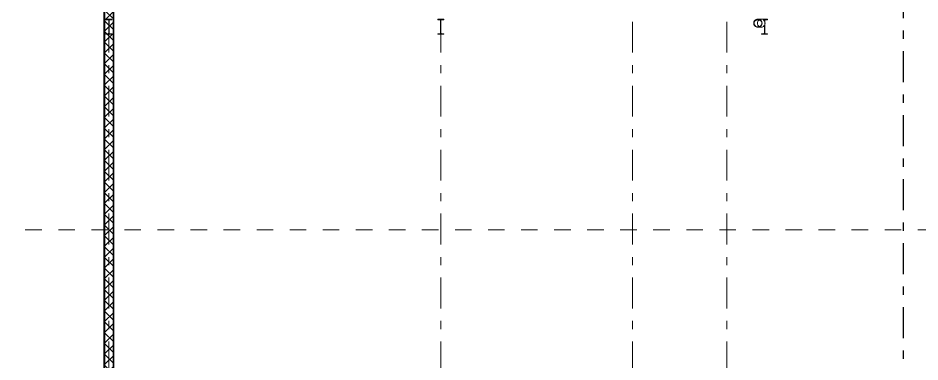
# Model space of a CAD drawing. Header units: millimetres. Extents: x -48147 to 1428745, y -495156 to 18123.
# Drawn here: x 1401764 to 1417166, y -484059 to -478180 of the extents above; entities that cross this region are included whole.
import ezdxf
from ezdxf.enums import TextEntityAlignment as Align

# ---------------------------------------------------------------- set-up
doc = ezdxf.new("R2010")
doc.units = ezdxf.units.MM
doc.header["$MEASUREMENT"] = 0
for name, pattern in [('Dashed', [2822.222233, 1411.111116, -1411.111116]), ('Double Dashed', [1093.611073, 529.166651, -211.666656, 141.111112, -211.666656]), ('Wipeout_Contour', [1000, 0, -1000])]:
    doc.linetypes.add(name, pattern=pattern)
for name, color, linetype, lineweight, true_color in [('0_Pen_No__105', 7, 'Continuous', 15, 0xa6a6a6), ('New_A-15-MG_Structural_Grid_Phase_2_Pen_No__222', 7, 'Continuous', 13, 0x65af33), ('New_A-25-M_Wall_Int_Pen_No__107', 7, 'Continuous', 15, 0xa6a6a6)]:
    doc.layers.add(name, color=color, linetype=linetype, lineweight=lineweight, true_color=true_color)
for name, color, linetype in [('A-95-P_Drawing', 7, 'Continuous'), ('New_A-15-MG_Structural_Grid_Phase_2', 7, 'Continuous'), ('New_A-25-M_Wall_Int', 7, 'Continuous'), ('S-280-M_STRUCT_FRAME.IFC Import', 7, 'Continuous')]:
    doc.layers.add(name, color=color, linetype=linetype)
for name, color, linetype, lineweight in [('A-95-P_Drawing_Pen_No__194', 7, 'Continuous', 25), ('New_A-25-M_Wall_Int_Pen_No__1', 7, 'Continuous', 13), ('S-280-M_STRUCT_FRAME.IFC Import_Pen_No__1', 7, 'Continuous', 13), ('S-280-M_STRUCT_FRAME.IFC Import_Pen_No__160', 5, 'Continuous', 200), ('S-280-M_STRUCT_FRAME.IFC Import_Pen_No__90', 8, 'Continuous', 20)]:
    doc.layers.add(name, color=color, linetype=linetype, lineweight=lineweight)
doc.styles.add('GENERATED_STYLE_2', font='')
doc.styles.get('GENERATED_STYLE_2').set_extended_font_data('Swis721 BT')

# ---------------------------------------------------------------- blocks, each defined once
blk = doc.blocks.new('Section Elem_54_2', base_point=(1341557, -489899))
at = {"color": 254, "linetype": 'Wipeout_Contour', "lineweight": 0, "ltscale": 11869851.39894355}
blk.add_wipeout([(1403232, -478162), (1399883, -478162), (1399883, -489899), (1401036, -489899), (1401036, -487441), (1402846, -487441), (1402846, -489899), (1403232, -489899)], dxfattribs=at).dxf.layer = 'New_A-25-M_Wall_Int'
at = {"color": 254, "linetype": 'Wipeout_Contour', "lineweight": 0, "ltscale": 20903392.99079925}
blk.add_wipeout([(1414392, -478280), (1414399, -478301), (1414413, -478317), (1414427, -478326), (1414441, -478317), (1414456, -478301), (1414464, -478280), (1414464, -478258), (1414456, -478237), (1414441, -478220), (1414427, -478212), (1414413, -478220), (1414399, -478237), (1414392, -478258)], dxfattribs=at).dxf.layer = 'New_A-25-M_Wall_Int'
at = {"color": 254, "linetype": 'Wipeout_Contour', "lineweight": 0, "ltscale": 10452078.63440788}
blk.add_wipeout([(1414487, -478209), (1414493, -478212), (1414508, -478228), (1414510, -478232), (1414510, -478217), (1414508, -478211), (1414503, -478209)], dxfattribs=at).dxf.layer = 'New_A-25-M_Wall_Int'
blk = doc.blocks.new('Section Elem_72_2', base_point=(1341557, -489899))
at = {"color": 254, "linetype": 'Wipeout_Contour', "lineweight": 0, "ltscale": 5937975.329986168}
blk.add_wipeout([(1403387, -489899), (1403402, -489899), (1403402, -477930), (1403387, -477930)], dxfattribs=at).dxf.layer = 'New_A-25-M_Wall_Int'
at = {"layer": 'New_A-25-M_Wall_Int_Pen_No__107', "linetype": 'Continuous'}
h = blk.add_hatch(dxfattribs=at)
h.set_pattern_fill('Plaster_0002', color=256, style=0, pattern_type=2)
h.set_pattern_definition([(270, (1341556.51, -489898.95), (173.2051, 0), [0, -100]), (270, (1341643.12, -489948.95), (173.2051, 0), [0, -100])])
h.paths.add_polyline_path([(1403387, -489899), (1403402, -489899), (1403402, -477930), (1403387, -477930)])
at = {"color": 254, "linetype": 'Wipeout_Contour', "lineweight": 0, "ltscale": 5937682.266613837}
blk.add_wipeout([(1403247, -489899), (1403387, -489899), (1403387, -477930), (1403247, -477930)], dxfattribs=at).dxf.layer = 'New_A-25-M_Wall_Int'
at = {"layer": 'New_A-25-M_Wall_Int_Pen_No__107', "linetype": 'Continuous'}
h = blk.add_hatch(dxfattribs=at)
h.set_pattern_fill('Concrete_Block_0002', color=256, style=0, pattern_type=2)
h.set_pattern_definition([(45, (1341556.51, -489898.95), (-91.92388, 91.92388), []), (135, (1341556.51, -489898.95), (91.92388, 91.92388), [])])
h.paths.add_polyline_path([(1403247, -489899), (1403387, -489899), (1403387, -477930), (1403247, -477930)])
at = {"layer": 'New_A-25-M_Wall_Int_Pen_No__1', "linetype": 'Continuous'}
for p, q in [((1403387, -477930), (1403387, -489899)), ((1403402, -477930), (1403402, -489899))]:
    blk.add_line(p, q, dxfattribs=at)
at = {"color": 254, "linetype": 'Wipeout_Contour', "lineweight": 0, "ltscale": 5937389.203522529}
blk.add_wipeout([(1403232, -477930), (1403232, -489899), (1403247, -489899), (1403247, -477930)], dxfattribs=at).dxf.layer = 'New_A-25-M_Wall_Int'
at = {"layer": 'New_A-25-M_Wall_Int_Pen_No__107', "linetype": 'Continuous'}
h = blk.add_hatch(dxfattribs=at)
h.set_pattern_fill('Plaster_0002', color=256, style=0, pattern_type=2)
h.set_pattern_definition([(270, (1341556.51, -489898.95), (173.2051, 0), [0, -100]), (270, (1341643.12, -489948.95), (173.2051, 0), [0, -100])])
h.paths.add_polyline_path([(1403232, -477930), (1403232, -489899), (1403247, -489899), (1403247, -477930)])
at = {"layer": 'New_A-25-M_Wall_Int_Pen_No__1', "linetype": 'Continuous'}
for p, q in [((1403232, -477930), (1403232, -489899)), ((1403247, -477930), (1403247, -489899))]:
    blk.add_line(p, q, dxfattribs=at)
blk = doc.blocks.new('Section Elem_416_2', base_point=(1341557, -489899))
at = {"layer": 'S-280-M_STRUCT_FRAME.IFC Import_Pen_No__160', "linetype": 'Continuous', "lineweight": 0, "true_color": 0x00007f}
blk.add_hatch(color=176, dxfattribs=at).paths.add_polyline_path([(1403266, -478459), (1403368, -478459), (1403368, -478449), (1403328, -478449), (1403323, -478447), (1403320, -478442), (1403320, -478217), (1403323, -478211), (1403328, -478209), (1403368, -478209), (1403368, -478199), (1403266, -478199), (1403266, -478209), (1403306, -478209), (1403312, -478211), (1403314, -478217), (1403314, -478442), (1403312, -478447), (1403306, -478449), (1403266, -478449)])
at = {"layer": 'S-280-M_STRUCT_FRAME.IFC Import_Pen_No__1', "linetype": 'Continuous'}
for p, q in [((1403266, -478199), (1403266, -478209)), ((1403368, -478199), (1403266, -478199)), ((1403368, -478199), (1403368, -478209)), ((1403266, -478449), (1403266, -478459)), ((1403368, -478459), (1403266, -478459)), ((1403368, -478449), (1403368, -478459))]:
    blk.add_line(p, q, dxfattribs=at)
at = {"layer": 'S-280-M_STRUCT_FRAME.IFC Import_Pen_No__1', "linetype": 'Continuous', "flags": 128}
for points in [[(1403312, -478211), (1403306, -478209), (1403266, -478209)], [(1403312, -478211), (1403314, -478217), (1403314, -478442), (1403312, -478447)], [(1403323, -478211), (1403320, -478217), (1403320, -478442), (1403323, -478447)], [(1403368, -478209), (1403328, -478209), (1403323, -478211)], [(1403312, -478447), (1403306, -478449), (1403266, -478449)], [(1403323, -478447), (1403328, -478449), (1403368, -478449)]]:
    blk.add_lwpolyline(points, dxfattribs=at)
blk = doc.blocks.new('Section Elem_418_2', base_point=(1341557, -489899))
at = {"layer": 'S-280-M_STRUCT_FRAME.IFC Import_Pen_No__160', "linetype": 'Continuous', "lineweight": 0, "true_color": 0x00007f}
blk.add_hatch(color=176, dxfattribs=at).paths.add_polyline_path([(1414462, -478459), (1414565, -478459), (1414565, -478449), (1414524, -478449), (1414519, -478447), (1414517, -478442), (1414517, -478217), (1414519, -478211), (1414524, -478209), (1414565, -478209), (1414565, -478199), (1414462, -478199), (1414462, -478209), (1414503, -478209), (1414508, -478211), (1414510, -478217), (1414510, -478442), (1414508, -478447), (1414503, -478449), (1414462, -478449)])
at = {"layer": 'S-280-M_STRUCT_FRAME.IFC Import_Pen_No__1', "linetype": 'Continuous'}
for p, q in [((1414462, -478199), (1414462, -478209)), ((1414565, -478199), (1414462, -478199)), ((1414565, -478199), (1414565, -478209)), ((1414462, -478449), (1414462, -478459)), ((1414565, -478459), (1414462, -478459)), ((1414565, -478449), (1414565, -478459))]:
    blk.add_line(p, q, dxfattribs=at)
at = {"layer": 'S-280-M_STRUCT_FRAME.IFC Import_Pen_No__1', "linetype": 'Continuous', "flags": 128}
for points in [[(1414508, -478211), (1414503, -478209), (1414462, -478209)], [(1414508, -478211), (1414510, -478217), (1414510, -478442), (1414508, -478447)], [(1414519, -478211), (1414517, -478217), (1414517, -478442), (1414519, -478447)], [(1414565, -478209), (1414524, -478209), (1414519, -478211)], [(1414508, -478447), (1414503, -478449), (1414462, -478449)], [(1414519, -478447), (1414524, -478449), (1414565, -478449)]]:
    blk.add_lwpolyline(points, dxfattribs=at)
blk = doc.blocks.new('Section Elem_419_2', base_point=(1341557, -489899))
at = {"layer": 'S-280-M_STRUCT_FRAME.IFC Import_Pen_No__160', "linetype": 'Continuous', "lineweight": 0, "true_color": 0x00007f}
blk.add_hatch(color=176, dxfattribs=at).paths.add_polyline_path([(1408932, -478459), (1409034, -478459), (1409034, -478449), (1408994, -478449), (1408988, -478447), (1408986, -478442), (1408986, -478217), (1408988, -478211), (1408994, -478209), (1409034, -478209), (1409034, -478199), (1408932, -478199), (1408932, -478209), (1408972, -478209), (1408978, -478211), (1408980, -478217), (1408980, -478442), (1408978, -478447), (1408972, -478449), (1408932, -478449)])
at = {"layer": 'S-280-M_STRUCT_FRAME.IFC Import_Pen_No__1', "linetype": 'Continuous'}
for p, q in [((1408932, -478199), (1408932, -478209)), ((1409034, -478199), (1408932, -478199)), ((1409034, -478199), (1409034, -478209)), ((1408932, -478449), (1408932, -478459)), ((1409034, -478459), (1408932, -478459)), ((1409034, -478449), (1409034, -478459))]:
    blk.add_line(p, q, dxfattribs=at)
at = {"layer": 'S-280-M_STRUCT_FRAME.IFC Import_Pen_No__1', "linetype": 'Continuous', "flags": 128}
for points in [[(1408978, -478211), (1408972, -478209), (1408932, -478209)], [(1408978, -478211), (1408980, -478217), (1408980, -478442), (1408978, -478447)], [(1408988, -478211), (1408986, -478217), (1408986, -478442), (1408988, -478447)], [(1409034, -478209), (1408994, -478209), (1408988, -478211)], [(1408978, -478447), (1408972, -478449), (1408932, -478449)], [(1408988, -478447), (1408994, -478449), (1409034, -478449)]]:
    blk.add_lwpolyline(points, dxfattribs=at)
at = {"layer": 'S-280-M_STRUCT_FRAME.IFC Import_Pen_No__90', "linetype": 'Continuous'}
for p, q in [((1408972, -478209), (1408972, -478209)), ((1408972, -478449), (1408972, -478449))]:
    blk.add_line(p, q, dxfattribs=at)
blk = doc.blocks.new('Section Elem_431_2', base_point=(1341557, -489899))
at = {"color": 254, "linetype": 'Wipeout_Contour', "lineweight": 0, "ltscale": 5972522.353977527}
blk.add_wipeout([(1414400, -478339), (1414453, -478339), (1414474, -478335), (1414422, -478335)], dxfattribs=at).dxf.layer = 'S-280-M_STRUCT_FRAME.IFC Import'
at = {"color": 254, "linetype": 'Wipeout_Contour', "lineweight": 0, "ltscale": 5972591.610082898}
blk.add_wipeout([(1414422, -478335), (1414474, -478335), (1414493, -478325), (1414442, -478325)], dxfattribs=at).dxf.layer = 'S-280-M_STRUCT_FRAME.IFC Import'
at = {"color": 254, "linetype": 'Wipeout_Contour', "lineweight": 0, "ltscale": 5972641.537569624}
blk.add_wipeout([(1414442, -478325), (1414493, -478325), (1414508, -478310), (1414457, -478310)], dxfattribs=at).dxf.layer = 'S-280-M_STRUCT_FRAME.IFC Import'
at = {"color": 254, "linetype": 'Wipeout_Contour', "lineweight": 0, "ltscale": 4479575.527830718}
blk.add_wipeout([(1414518, -478290), (1414517, -478290), (1414517, -478293)], dxfattribs=at).dxf.layer = 'S-280-M_STRUCT_FRAME.IFC Import'
at = {"color": 254, "linetype": 'Wipeout_Contour', "lineweight": 0, "ltscale": 7465849.314762152}
blk.add_wipeout([(1414457, -478310), (1414508, -478310), (1414510, -478306), (1414510, -478290), (1414468, -478290)], dxfattribs=at).dxf.layer = 'S-280-M_STRUCT_FRAME.IFC Import'
at = {"color": 254, "linetype": 'Wipeout_Contour', "lineweight": 0, "ltscale": 5972756.611131796}
blk.add_wipeout([(1414522, -478269), (1414517, -478269), (1414517, -478290), (1414518, -478290)], dxfattribs=at).dxf.layer = 'S-280-M_STRUCT_FRAME.IFC Import'
at = {"color": 254, "linetype": 'Wipeout_Contour', "lineweight": 0, "ltscale": 5972648.182514457}
blk.add_wipeout([(1414471, -478269), (1414468, -478290), (1414510, -478290), (1414510, -478269)], dxfattribs=at).dxf.layer = 'S-280-M_STRUCT_FRAME.IFC Import'
at = {"color": 254, "linetype": 'Wipeout_Contour', "lineweight": 0, "ltscale": 5972728.956541101}
blk.add_wipeout([(1414518, -478247), (1414517, -478247), (1414517, -478269), (1414522, -478269)], dxfattribs=at).dxf.layer = 'S-280-M_STRUCT_FRAME.IFC Import'
at = {"color": 254, "linetype": 'Wipeout_Contour', "lineweight": 0, "ltscale": 5972620.527420967}
blk.add_wipeout([(1414510, -478247), (1414468, -478247), (1414471, -478269), (1414510, -478269)], dxfattribs=at).dxf.layer = 'S-280-M_STRUCT_FRAME.IFC Import'
at = {"color": 254, "linetype": 'Wipeout_Contour', "lineweight": 0, "ltscale": 4479278.259087687}
blk.add_wipeout([(1414378, -478329), (1414400, -478332), (1414422, -478329)], dxfattribs=at).dxf.layer = 'S-280-M_STRUCT_FRAME.IFC Import'
at = {"color": 254, "linetype": 'Wipeout_Contour', "lineweight": 0, "ltscale": 7465745.00787894}
blk.add_wipeout([(1414457, -478228), (1414468, -478247), (1414510, -478247), (1414510, -478232), (1414508, -478228)], dxfattribs=at).dxf.layer = 'S-280-M_STRUCT_FRAME.IFC Import'
at = {"color": 254, "linetype": 'Wipeout_Contour', "lineweight": 0, "ltscale": 7465452.519615434}
blk.add_wipeout([(1414358, -478317), (1414378, -478329), (1414422, -478329), (1414427, -478326), (1414413, -478317)], dxfattribs=at).dxf.layer = 'S-280-M_STRUCT_FRAME.IFC Import'
at = {"color": 254, "linetype": 'Wipeout_Contour', "lineweight": 0, "ltscale": 4479532.425323236}
blk.add_wipeout([(1414518, -478247), (1414517, -478244), (1414517, -478247)], dxfattribs=at).dxf.layer = 'S-280-M_STRUCT_FRAME.IFC Import'
at = {"layer": 'S-280-M_STRUCT_FRAME.IFC Import_Pen_No__90', "linetype": 'Continuous'}
for p, q in [((1414493, -478325), (1414508, -478310)), ((1414508, -478310), (1414510, -478306))]:
    blk.add_line(p, q, dxfattribs=at)
at = {"color": 254, "linetype": 'Wipeout_Contour', "lineweight": 0, "ltscale": 5972516.531298478}
blk.add_wipeout([(1414457, -478228), (1414508, -478228), (1414493, -478212), (1414442, -478212)], dxfattribs=at).dxf.layer = 'S-280-M_STRUCT_FRAME.IFC Import'
at = {"layer": 'S-280-M_STRUCT_FRAME.IFC Import_Pen_No__90', "linetype": 'Continuous'}
blk.add_line((1414517, -478293), (1414518, -478290), dxfattribs=at)
at = {"color": 254, "linetype": 'Wipeout_Contour', "lineweight": 0, "ltscale": 8958672.809992509}
blk.add_wipeout([(1414422, -478202), (1414442, -478212), (1414493, -478212), (1414487, -478209), (1414462, -478209), (1414462, -478202)], dxfattribs=at).dxf.layer = 'S-280-M_STRUCT_FRAME.IFC Import'
at = {"color": 254, "linetype": 'Wipeout_Contour', "lineweight": 0, "ltscale": 5972263.985084189}
blk.add_wipeout([(1414358, -478317), (1414413, -478317), (1414399, -478301), (1414344, -478301)], dxfattribs=at).dxf.layer = 'S-280-M_STRUCT_FRAME.IFC Import'
at = {"color": 254, "linetype": 'Wipeout_Contour', "lineweight": 0, "ltscale": 7465446.601644561}
blk.add_wipeout([(1414400, -478199), (1414422, -478202), (1414462, -478202), (1414462, -478200), (1414453, -478199)], dxfattribs=at).dxf.layer = 'S-280-M_STRUCT_FRAME.IFC Import'
at = {"color": 254, "linetype": 'Wipeout_Contour', "lineweight": 0, "ltscale": 5972198.679665783}
blk.add_wipeout([(1414344, -478301), (1414399, -478301), (1414392, -478280), (1414336, -478280)], dxfattribs=at).dxf.layer = 'S-280-M_STRUCT_FRAME.IFC Import'
at = {"layer": 'S-280-M_STRUCT_FRAME.IFC Import_Pen_No__90', "linetype": 'Continuous'}
for p, q in [((1414510, -478232), (1414508, -478228)), ((1414518, -478247), (1414517, -478244)), ((1414522, -478269), (1414518, -478247)), ((1414518, -478290), (1414522, -478269))]:
    blk.add_line(p, q, dxfattribs=at)
at = {"color": 254, "linetype": 'Wipeout_Contour', "lineweight": 0, "ltscale": 5972156.952077899}
blk.add_wipeout([(1414336, -478280), (1414392, -478280), (1414392, -478258), (1414336, -478258)], dxfattribs=at).dxf.layer = 'S-280-M_STRUCT_FRAME.IFC Import'
at = {"layer": 'S-280-M_STRUCT_FRAME.IFC Import_Pen_No__90', "linetype": 'Continuous'}
for q in [(1414400, -478339), (1414474, -478335)]:
    blk.add_line((1414453, -478339), q, dxfattribs=at)
at = {"color": 254, "linetype": 'Wipeout_Contour', "lineweight": 0, "ltscale": 5972143.82570752}
blk.add_wipeout([(1414336, -478258), (1414392, -478258), (1414399, -478237), (1414344, -478237)], dxfattribs=at).dxf.layer = 'S-280-M_STRUCT_FRAME.IFC Import'
at = {"layer": 'S-280-M_STRUCT_FRAME.IFC Import_Pen_No__90', "linetype": 'Continuous'}
for p, q in [((1414427, -478326), (1414413, -478317)), ((1414474, -478335), (1414493, -478325))]:
    blk.add_line(p, q, dxfattribs=at)
at = {"color": 254, "linetype": 'Wipeout_Contour', "lineweight": 0, "ltscale": 5972160.894053451}
blk.add_wipeout([(1414344, -478237), (1414399, -478237), (1414413, -478220), (1414358, -478220)], dxfattribs=at).dxf.layer = 'S-280-M_STRUCT_FRAME.IFC Import'
at = {"layer": 'S-280-M_STRUCT_FRAME.IFC Import_Pen_No__90', "linetype": 'Continuous'}
blk.add_line((1414413, -478317), (1414399, -478301), dxfattribs=at)
at = {"color": 254, "linetype": 'Wipeout_Contour', "lineweight": 0, "ltscale": 7465277.039602431}
blk.add_wipeout([(1414358, -478220), (1414413, -478220), (1414427, -478212), (1414422, -478209), (1414378, -478209)], dxfattribs=at).dxf.layer = 'S-280-M_STRUCT_FRAME.IFC Import'
at = {"color": 254, "linetype": 'Wipeout_Contour', "lineweight": 0, "ltscale": 4479161.350089437}
blk.add_wipeout([(1414378, -478209), (1414422, -478209), (1414400, -478205)], dxfattribs=at).dxf.layer = 'S-280-M_STRUCT_FRAME.IFC Import'
at = {"layer": 'S-280-M_STRUCT_FRAME.IFC Import_Pen_No__160', "linetype": 'Continuous', "lineweight": 0, "true_color": 0x00007f}
h = blk.add_hatch(color=176, dxfattribs=at)
h.paths.add_polyline_path([(1414400, -478339), (1414422, -478335), (1414442, -478325), (1414457, -478310), (1414468, -478290), (1414471, -478269), (1414468, -478247), (1414457, -478228), (1414442, -478212), (1414422, -478202), (1414400, -478199), (1414378, -478202), (1414358, -478212), (1414342, -478228), (1414332, -478247), (1414328, -478269), (1414332, -478290), (1414342, -478310), (1414358, -478325), (1414378, -478335)])
h.paths.add_polyline_path([(1414400, -478332), (1414378, -478329), (1414358, -478317), (1414344, -478301), (1414336, -478280), (1414336, -478258), (1414344, -478237), (1414358, -478220), (1414378, -478209), (1414400, -478205), (1414422, -478209), (1414441, -478220), (1414456, -478237), (1414464, -478258), (1414464, -478280), (1414456, -478301), (1414441, -478317), (1414422, -478329)], flags=0)
at = {"layer": 'S-280-M_STRUCT_FRAME.IFC Import_Pen_No__1', "linetype": 'Continuous', "flags": 128}
for points in [[(1414328, -478269), (1414332, -478290), (1414342, -478310), (1414358, -478325), (1414378, -478335), (1414400, -478339), (1414422, -478335), (1414442, -478325), (1414457, -478310), (1414468, -478290), (1414471, -478269), (1414468, -478247), (1414457, -478228), (1414442, -478212), (1414422, -478202), (1414400, -478199), (1414378, -478202), (1414358, -478212), (1414342, -478228), (1414332, -478247)], [(1414336, -478280), (1414344, -478301), (1414358, -478317), (1414378, -478329), (1414400, -478332), (1414422, -478329), (1414441, -478317), (1414456, -478301), (1414464, -478280), (1414464, -478258), (1414456, -478237), (1414441, -478220), (1414422, -478209), (1414400, -478205), (1414378, -478209), (1414358, -478220), (1414344, -478237), (1414336, -478258)]]:
    blk.add_lwpolyline(points, close=True, dxfattribs=at)
at = {"layer": 'S-280-M_STRUCT_FRAME.IFC Import_Pen_No__90', "linetype": 'Continuous'}
for p, q in [((1414399, -478237), (1414413, -478220)), ((1414453, -478199), (1414400, -478199)), ((1414413, -478220), (1414427, -478212)), ((1414462, -478200), (1414453, -478199)), ((1414493, -478212), (1414487, -478209)), ((1414508, -478228), (1414493, -478212)), ((1414392, -478258), (1414399, -478237)), ((1414392, -478280), (1414392, -478258)), ((1414399, -478301), (1414392, -478280))]:
    blk.add_line(p, q, dxfattribs=at)
blk = doc.blocks.new('Standard grid marker[13]_2', base_point=(1403317, -468494))
at = {"layer": 'New_A-15-MG_Structural_Grid_Phase_2_Pen_No__222', "linetype": 'Double Dashed'}
blk.add_line((1403317, -469494), (1403317, -492899), dxfattribs=at)
at = {"layer": 'New_A-15-MG_Structural_Grid_Phase_2_Pen_No__222', "style": 'GENERATED_STYLE_2'}
for tag, p in [('AC_MarkerText_1_0', (1403317, -467951)), ('AC_MarkerText_1_1', (1403317, -494356))]:
    blk.add_attdef(tag, text='', height=350, rotation=360, dxfattribs=at).set_placement(p, align=Align.MIDDLE_CENTER)
blk = doc.blocks.new('Standard grid marker[14]_2', base_point=(1408983, -468494))
at = {"layer": 'New_A-15-MG_Structural_Grid_Phase_2_Pen_No__222', "linetype": 'Double Dashed'}
blk.add_line((1408983, -469494), (1408983, -492899), dxfattribs=at)
at = {"layer": 'New_A-15-MG_Structural_Grid_Phase_2_Pen_No__222', "style": 'GENERATED_STYLE_2'}
for tag, p in [('AC_MarkerText_1_0', (1408983, -467952)), ('AC_MarkerText_1_1', (1408983, -494356))]:
    blk.add_attdef(tag, text='', height=350, rotation=360, dxfattribs=at).set_placement(p, align=Align.MIDDLE_CENTER)
blk = doc.blocks.new('Standard grid marker[15]_2', base_point=(1412258, -468494))
at = {"layer": 'New_A-15-MG_Structural_Grid_Phase_2_Pen_No__222', "linetype": 'Double Dashed'}
blk.add_line((1412258, -469494), (1412258, -492899), dxfattribs=at)
at = {"layer": 'New_A-15-MG_Structural_Grid_Phase_2_Pen_No__222', "style": 'GENERATED_STYLE_2'}
for tag, p in [('AC_MarkerText_1_0', (1412258, -467951)), ('AC_MarkerText_1_1', (1412258, -494356))]:
    blk.add_attdef(tag, text='', height=350, rotation=360, dxfattribs=at).set_placement(p, align=Align.MIDDLE_CENTER)
blk = doc.blocks.new('Standard grid marker[16]_2', base_point=(1413870, -468494))
at = {"layer": 'New_A-15-MG_Structural_Grid_Phase_2_Pen_No__222', "linetype": 'Double Dashed'}
blk.add_line((1413870, -469494), (1413870, -492899), dxfattribs=at)
at = {"layer": 'New_A-15-MG_Structural_Grid_Phase_2_Pen_No__222', "style": 'GENERATED_STYLE_2'}
for tag, p in [('AC_MarkerText_1_0', (1413870, -467951)), ('AC_MarkerText_1_1', (1413870, -494356))]:
    blk.add_attdef(tag, text='', height=350, rotation=360, dxfattribs=at).set_placement(p, align=Align.MIDDLE_CENTER)
blk = doc.blocks.new('S-27 Building Section_STORY_MARKER', base_point=(1341557, -489899))
at = {"layer": '0_Pen_No__105', "linetype": 'Dashed', "ltscale": 0.2}
blk.add_line((1357862, -481799), (1422611, -481799), dxfattribs=at)

msp = doc.modelspace()

# ---------------------------------------------------------------- block references
at = {"layer": 'New_A-25-M_Wall_Int'}
msp.add_blockref('Section Elem_54_2', (1341556.5, -489899), dxfattribs=at)

# ---------------------------------------------------------------- next in the draw order: block references
at = {"layer": 'New_A-15-MG_Structural_Grid_Phase_2', "color": 8, "linetype": 'Continuous', "lineweight": 15}
for name, p in [('Standard grid marker[14]_2', (1408983.1, -468494.3)), ('Standard grid marker[15]_2', (1412257.8, -468494.3))]:
    msp.add_blockref(name, p, dxfattribs=at)
at = {"layer": 'New_A-25-M_Wall_Int'}
msp.add_blockref('Section Elem_72_2', (1341556.5, -489899), dxfattribs=at)
at = {"layer": 'S-280-M_STRUCT_FRAME.IFC Import'}
for name in ['Section Elem_419_2', 'Section Elem_418_2']:
    msp.add_blockref(name, (1341556.5, -489899), dxfattribs=at)

# ---------------------------------------------------------------- next in the draw order: wipeouts: each hides what was drawn before it
at = {"color": 254, "linetype": 'Wipeout_Contour', "lineweight": 0, "ltscale": 5994919.460299809}
msp.add_wipeout([(1416885.9, -471613.5), (1421546.1, -471613.5), (1421546.1, -491563.4), (1416885.9, -491563.4)], dxfattribs=at).dxf.layer = 'A-95-P_Drawing'

# ---------------------------------------------------------------- next in the draw order: linework, layer by layer
at = {"layer": 'A-95-P_Drawing_Pen_No__194', "linetype": 'Double Dashed', "flags": 128}
msp.add_lwpolyline([(1416885.9, -471613.5), (1421546.1, -471613.5), (1421546.1, -491563.4), (1416885.9, -491563.4)], close=True, dxfattribs=at)

# ---------------------------------------------------------------- next in the draw order: block references
at = {"layer": 'New_A-15-MG_Structural_Grid_Phase_2', "color": 8, "linetype": 'Continuous', "lineweight": 15}
msp.add_blockref('Standard grid marker[13]_2', (1403317.2, -468494.3), dxfattribs=at)
at = {"layer": 'S-280-M_STRUCT_FRAME.IFC Import'}
for name in ['Section Elem_416_2', 'Section Elem_431_2']:
    msp.add_blockref(name, (1341556.5, -489899), dxfattribs=at)

# ---------------------------------------------------------------- next in the draw order: block references
at = {"layer": 'New_A-15-MG_Structural_Grid_Phase_2', "color": 8, "linetype": 'Continuous', "lineweight": 15}
msp.add_blockref('Standard grid marker[16]_2', (1413869.6, -468494.3), dxfattribs=at)

# ---------------------------------------------------------------- next in the draw order: block references
at = {"linetype": 'Continuous', "lineweight": 0}
msp.add_blockref('S-27 Building Section_STORY_MARKER', (1341556.5, -489899), dxfattribs=at)

doc.saveas('drawing.dxf')
